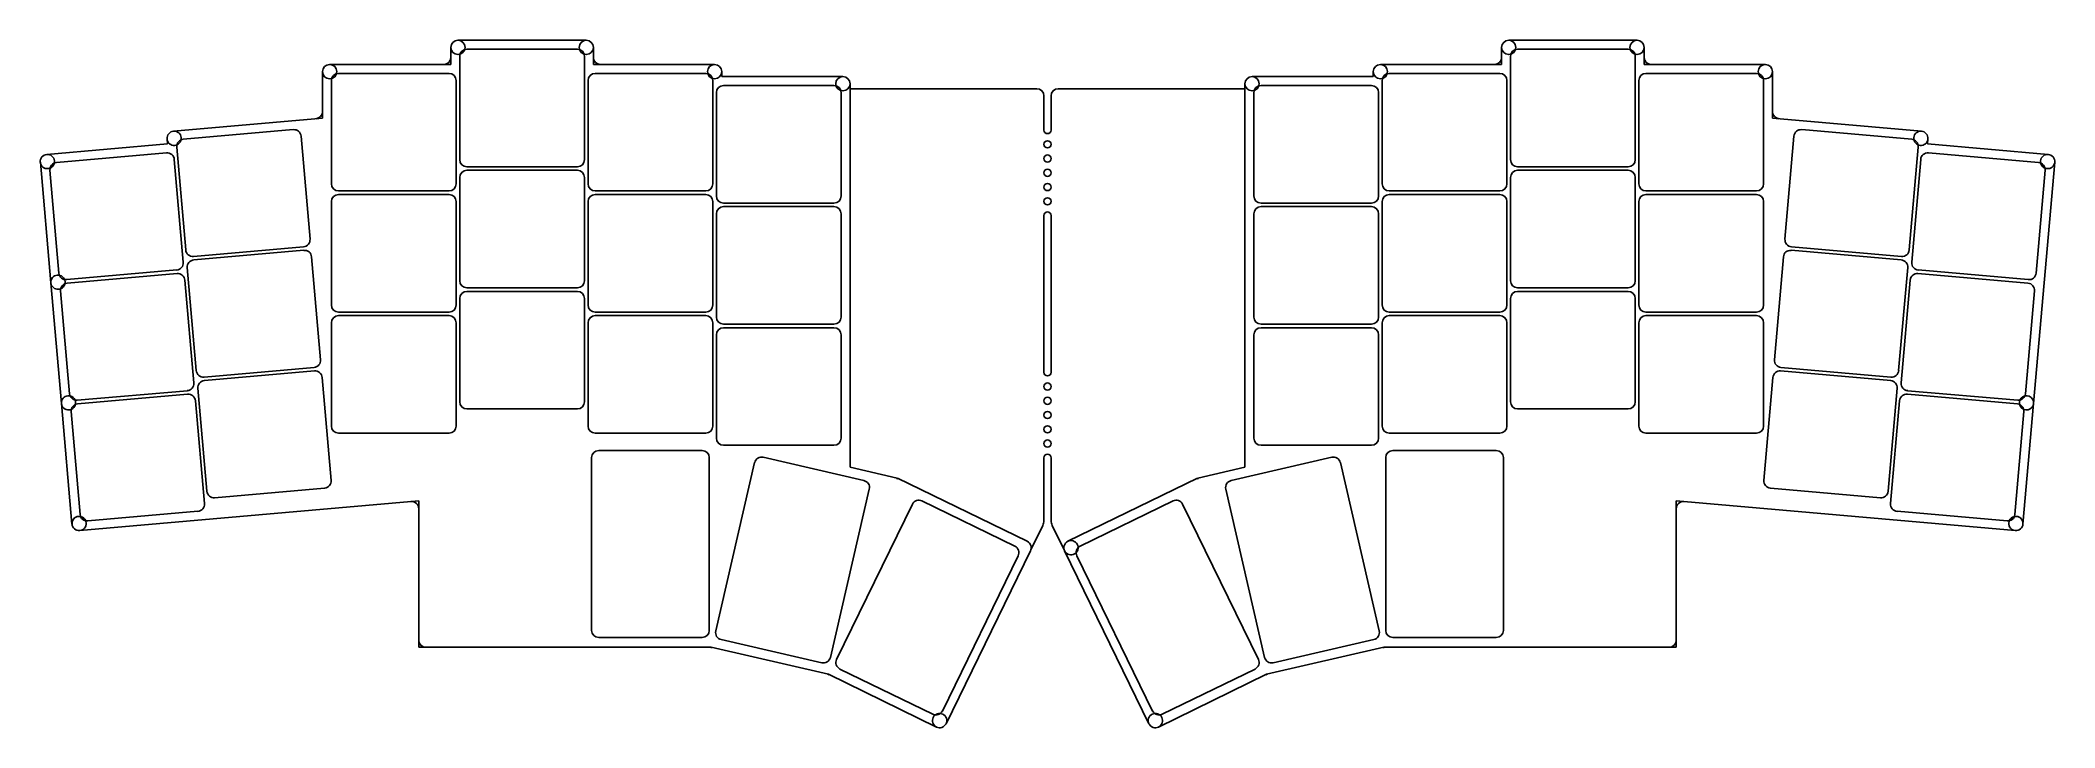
# Model space of a CAD drawing. Header units: millimetres. Extents: x 4 to 287, y -36 to 60.
import ezdxf

# ---------------------------------------------------------------- set-up
doc = ezdxf.new("R2010")
doc.units = ezdxf.units.MM

msp = doc.modelspace()

# ---------------------------------------------------------------- linework, layer by layer
for p, q in [((62.85, 60.14), (80.85, 60.14)), ((210.25, 60.14), (228.25, 60.14)), ((44.85, 56.74), (61.85, 56.74)), ((61.85, 56.74), (61.85, 59.14)), ((63.1, 57.89), (63.1, 43.39)), ((79.6, 58.89), (64.1, 58.89)), ((80.6, 43.39), (80.6, 57.89)), ((81.85, 56.74), (81.85, 59.14)), ((81.85, 56.74), (98.85, 56.74)), ((192.25, 56.74), (209.25, 56.74)), ((209.25, 56.74), (209.25, 59.14)), ((210.5, 57.89), (210.5, 43.39)), ((227, 58.89), (211.5, 58.89)), ((228, 43.39), (228, 57.89)), ((229.25, 56.74), (229.25, 59.14)), ((229.25, 56.74), (246.25, 56.74)), ((43.85, 49.21), (43.85, 55.74)), ((45.1, 54.49), (45.1, 39.99)), ((61.6, 55.49), (46.1, 55.49)), ((62.6, 39.99), (62.6, 54.49)), ((81.1, 54.49), (81.1, 39.99)), ((97.6, 55.49), (82.1, 55.49)), ((98.6, 39.99), (98.6, 54.49)), ((99.85, 55.04), (99.85, 55.74)), ((99.85, 55.04), (116.85, 55.04)), ((115.6, 53.79), (100.1, 53.79)), ((117.85, 20.04), (117.85, 54.04)), ((173.25, 20.04), (173.25, 54.04)), ((174.25, 55.04), (191.25, 55.04)), ((191, 53.79), (175.5, 53.79)), ((191.25, 55.04), (191.25, 55.74)), ((192.5, 54.49), (192.5, 39.99)), ((209, 55.49), (193.5, 55.49)), ((210, 39.99), (210, 54.49)), ((228.5, 54.49), (228.5, 39.99)), ((245, 55.49), (229.5, 55.49)), ((246, 39.99), (246, 54.49)), ((247.25, 49.21), (247.25, 55.74)), ((99.1, 52.79), (99.1, 38.29)), ((116.6, 38.29), (116.6, 52.79)), ((144.05, 53.34), (117.85, 53.34)), ((145.05, 47.54), (145.05, 52.34)), ((146.05, 52.34), (146.05, 47.54)), ((173.25, 53.34), (147.05, 53.34)), ((174.5, 52.79), (174.5, 38.29)), ((192, 38.29), (192, 52.79)), ((22.96, 47.38), (43.85, 49.21)), ((247.25, 49.21), (268.14, 47.38)), ((5.17, 44.12), (22.11, 45.6)), ((22.05, 46.3), (22.11, 45.6)), ((39.75, 47.6), (24.31, 46.24)), ((42.1, 32.24), (40.84, 46.69)), ((250.26, 46.69), (249, 32.24)), ((266.79, 46.24), (251.35, 47.6)), ((268.99, 45.6), (269.05, 46.3)), ((268.99, 45.6), (285.93, 44.12)), ((4.27, 43.04), (5.75, 26.1)), ((21.97, 44.33), (6.53, 42.98)), ((24.32, 28.98), (23.05, 43.42)), ((23.4, 45.16), (24.67, 30.72)), ((64.1, 42.39), (79.6, 42.39)), ((211.5, 42.39), (227, 42.39)), ((266.43, 30.72), (267.7, 45.16)), ((268.05, 43.42), (266.78, 28.98)), ((284.57, 42.98), (269.13, 44.33)), ((285.35, 26.1), (286.84, 43.04)), ((5.62, 41.9), (6.88, 27.45)), ((63.1, 40.89), (63.1, 26.39)), ((79.6, 41.89), (64.1, 41.89)), ((80.6, 26.39), (80.6, 40.89)), ((210.5, 40.89), (210.5, 26.39)), ((227, 41.89), (211.5, 41.89)), ((228, 26.39), (228, 40.89)), ((284.22, 27.45), (285.48, 41.9)), ((45.1, 37.49), (45.1, 22.99)), ((46.1, 38.99), (61.6, 38.99)), ((61.6, 38.49), (46.1, 38.49)), ((62.6, 22.99), (62.6, 37.49)), ((81.1, 37.49), (81.1, 22.99)), ((82.1, 38.99), (97.6, 38.99)), ((97.6, 38.49), (82.1, 38.49)), ((98.6, 22.99), (98.6, 37.49)), ((100.1, 37.29), (115.6, 37.29)), ((115.6, 36.79), (100.1, 36.79)), ((175.5, 37.29), (191, 37.29)), ((191, 36.79), (175.5, 36.79)), ((192.5, 37.49), (192.5, 22.99)), ((193.5, 38.99), (209, 38.99)), ((209, 38.49), (193.5, 38.49)), ((210, 22.99), (210, 37.49)), ((228.5, 37.49), (228.5, 22.99)), ((229.5, 38.99), (245, 38.99)), ((245, 38.49), (229.5, 38.49)), ((246, 22.99), (246, 37.49)), ((99.1, 35.79), (99.1, 21.29)), ((116.6, 21.29), (116.6, 35.79)), ((145.05, 13.54), (145.05, 35.54)), ((146.05, 35.54), (146.05, 13.54)), ((174.5, 35.79), (174.5, 21.29)), ((192, 21.29), (192, 35.79)), ((25.75, 29.81), (41.19, 31.16)), ((249.91, 31.16), (265.35, 29.81)), ((41.23, 30.66), (25.79, 29.31)), ((43.58, 15.31), (42.32, 29.75)), ((248.78, 29.75), (247.52, 15.31)), ((265.31, 29.31), (249.87, 30.66)), ((5.75, 26.1), (7.23, 9.16)), ((7.97, 26.55), (23.41, 27.9)), ((23.45, 27.4), (8.01, 26.05)), ((25.8, 12.04), (24.53, 26.49)), ((24.88, 28.23), (26.15, 13.78)), ((264.95, 13.78), (266.22, 28.23)), ((266.57, 26.49), (265.3, 12.04)), ((283.09, 26.05), (267.65, 27.4)), ((267.69, 27.9), (283.13, 26.55)), ((283.87, 9.16), (285.35, 26.1)), ((7.1, 24.96), (8.37, 10.52)), ((63.1, 23.89), (63.1, 9.39)), ((64.1, 25.39), (79.6, 25.39)), ((79.6, 24.89), (64.1, 24.89)), ((80.6, 9.39), (80.6, 23.89)), ((210.5, 23.89), (210.5, 9.39)), ((211.5, 25.39), (227, 25.39)), ((227, 24.89), (211.5, 24.89)), ((228, 9.39), (228, 23.89)), ((282.74, 10.52), (284, 24.96)), ((45.1, 20.49), (45.1, 5.99)), ((46.1, 21.99), (61.6, 21.99)), ((61.6, 21.49), (46.1, 21.49)), ((62.6, 5.99), (62.6, 20.49)), ((81.1, 20.49), (81.1, 5.99)), ((82.1, 21.99), (97.6, 21.99)), ((97.6, 21.49), (82.1, 21.49)), ((98.6, 5.99), (98.6, 20.49)), ((100.1, 20.29), (115.6, 20.29)), ((115.6, 19.79), (100.1, 19.79)), ((117.85, 0.21), (117.85, 20.04)), ((173.25, 0.21), (173.25, 20.04)), ((175.5, 20.29), (191, 20.29)), ((191, 19.79), (175.5, 19.79)), ((192.5, 20.49), (192.5, 5.99)), ((193.5, 21.99), (209, 21.99)), ((209, 21.49), (193.5, 21.49)), ((210, 5.99), (210, 20.49)), ((228.5, 20.49), (228.5, 5.99)), ((229.5, 21.99), (245, 21.99)), ((245, 21.49), (229.5, 21.49)), ((246, 5.99), (246, 20.49)), ((99.1, 18.79), (99.1, 4.29)), ((116.6, 4.29), (116.6, 18.79)), ((174.5, 18.79), (174.5, 4.29)), ((192, 4.29), (192, 18.79)), ((27.23, 12.87), (42.67, 14.22)), ((248.43, 14.22), (263.87, 12.87)), ((42.72, 13.73), (27.28, 12.37)), ((45.06, -1.63), (43.8, 12.82)), ((247.3, 12.82), (246.04, -1.63)), ((263.83, 12.37), (248.38, 13.73)), ((7.23, 9.16), (8.71, -7.77)), ((9.45, 9.61), (24.89, 10.96)), ((24.93, 10.46), (9.49, 9.11)), ((27.28, -4.89), (26.02, 9.55)), ((26.37, 11.29), (27.63, -3.15)), ((263.47, -3.15), (264.74, 11.29)), ((265.08, 9.55), (263.82, -4.89)), ((281.61, 9.11), (266.17, 10.46)), ((266.21, 10.96), (281.65, 9.61)), ((282.39, -7.77), (283.87, 9.16)), ((8.58, 8.03), (9.85, -6.42)), ((64.1, 8.39), (79.6, 8.39)), ((211.5, 8.39), (227, 8.39)), ((281.25, -6.42), (282.52, 8.03)), ((46.1, 4.99), (61.6, 4.99)), ((82.1, 4.99), (97.6, 4.99)), ((100.1, 3.29), (115.6, 3.29)), ((175.5, 3.29), (191, 3.29)), ((193.5, 4.99), (209, 4.99)), ((229.5, 4.99), (245, 4.99)), ((81.6, 1.57), (81.6, -22.68)), ((97.1, 2.57), (82.6, 2.57)), ((98.1, -22.68), (98.1, 1.57)), ((104.47, 0.86), (99.02, -22.77)), ((119.8, -1.65), (105.67, 1.61)), ((117.85, 0.21), (124.47, -1.32)), ((145.05, -7.26), (145.05, 1.54)), ((146.05, 1.54), (146.05, -7.26)), ((166.63, -1.32), (173.25, 0.21)), ((185.43, 1.61), (171.3, -1.65)), ((192.08, -22.77), (186.63, 0.86)), ((193, 1.57), (193, -22.68)), ((208.5, 2.57), (194, 2.57)), ((209.5, -22.68), (209.5, 1.57)), ((28.71, -4.06), (44.15, -2.71)), ((124.44, -1.45), (124.51, -1.31)), ((124.47, -1.32), (124.44, -1.45)), ((124.51, -1.31), (142.69, -10.18)), ((148.41, -10.18), (166.59, -1.31)), ((166.59, -1.31), (166.66, -1.45)), ((166.66, -1.45), (166.63, -1.32)), ((246.95, -2.71), (262.39, -4.06)), ((9.79, -8.68), (57.35, -4.52)), ((57.35, -25.06), (57.35, -4.52)), ((115.09, -26.48), (120.55, -2.85)), ((126.6, -4.97), (115.97, -26.77)), ((140.97, -10.87), (127.94, -4.51)), ((163.17, -4.51), (150.13, -10.87)), ((175.13, -26.77), (164.5, -4.97)), ((170.55, -2.85), (176.01, -26.48)), ((233.75, -4.52), (281.31, -8.68)), ((233.75, -25.06), (233.75, -4.52)), ((10.93, -7.33), (26.37, -5.97)), ((143.21, -11.39), (144.88, -7.95)), ((146.22, -7.95), (147.89, -11.39)), ((264.73, -5.97), (280.17, -7.33)), ((130.8, -34), (141.43, -12.21)), ((131.32, -35.79), (143.16, -11.52)), ((147.95, -11.52), (159.78, -35.79)), ((149.67, -12.21), (160.3, -34)), ((57.35, -25.06), (98.37, -25.06)), ((82.6, -23.68), (97.1, -23.68)), ((98.37, -25.06), (114.83, -28.85)), ((99.77, -23.97), (113.9, -27.23)), ((176.28, -28.85), (192.73, -25.06)), ((177.21, -27.23), (191.33, -23.97)), ((192.73, -25.06), (233.75, -25.06)), ((194, -23.68), (208.5, -23.68)), ((116.43, -28.11), (129.46, -34.46)), ((161.64, -34.46), (174.67, -28.11)), ((114.83, -28.85), (129.98, -36.25)), ((161.12, -36.25), (176.28, -28.85))]:
    msp.add_line(p, q)
for centre in [(145.55, 45.54), (145.55, 43.54), (145.55, 41.54), (145.55, 39.54), (145.55, 37.54), (145.55, 11.54), (145.55, 9.54), (145.55, 7.54), (145.55, 5.54), (145.55, 3.54)]:
    msp.add_circle(centre, 0.5)
for centre, radius, start, end in [((62.85, 59.14), 1, 90, 450), ((80.85, 59.14), 1, 0, 360), ((210.25, 59.14), 1, 90, 450), ((228.25, 59.14), 1, 0, 360), ((44.85, 55.74), 1, 90, 450), ((60.85, 57.74), 1, 270, 0), ((64.1, 57.89), 1, 90, 180), ((79.6, 57.89), 1, 0, 90), ((82.85, 57.74), 1, 180, 270), ((98.85, 55.74), 1, 0, 360), ((192.25, 55.74), 1, 90, 450), ((208.25, 57.74), 1, 270, 0), ((211.5, 57.89), 1, 90, 180), ((227, 57.89), 1, 0, 90), ((230.25, 57.74), 1, 180, 270), ((246.25, 55.74), 1, 0, 360), ((46.1, 54.49), 1, 90, 180), ((61.6, 54.49), 1, 0, 90), ((82.1, 54.49), 1, 90, 180), ((97.6, 54.49), 1, 0, 90), ((100.1, 52.79), 1, 90, 180), ((115.6, 52.79), 1, 0, 90), ((116.85, 54.04), 1, 0, 360), ((174.25, 54.04), 1, 90, 450), ((175.5, 52.79), 1, 90, 180), ((191, 52.79), 1, 0, 90), ((193.5, 54.49), 1, 90, 180), ((209, 54.49), 1, 0, 90), ((229.5, 54.49), 1, 90, 180), ((245, 54.49), 1, 0, 90), ((144.05, 52.34), 1, 0, 90), ((147.05, 52.34), 1, 90, 180), ((42.85, 50.13), 1, 275, 0), ((248.25, 50.13), 1, 180, 265), ((23.04, 46.39), 1, 95, 455), ((24.4, 45.25), 1, 95, 185), ((39.84, 46.6), 1, 5, 95), ((145.55, 47.54), 0.5, 180, 360), ((251.26, 46.6), 1, 85, 175), ((266.7, 45.25), 1, 355, 85), ((268.06, 46.39), 1, 355, 715), ((5.26, 43.12), 1, 95, 455), ((6.62, 41.99), 1, 95, 185), ((22.06, 43.34), 1, 5, 95), ((64.1, 43.39), 1, 180, 270), ((79.6, 43.39), 1, 270, 360), ((211.5, 43.39), 1, 180, 270), ((227, 43.39), 1, 270, 360), ((269.04, 43.34), 1, 85, 175), ((284.49, 41.99), 1, 355, 85), ((285.84, 43.12), 1, 355, 715), ((46.1, 39.99), 1, 180, 270), ((61.6, 39.99), 1, 270, 360), ((64.1, 40.89), 1, 90, 180), ((79.6, 40.89), 1, 0, 90), ((82.1, 39.99), 1, 180, 270), ((97.6, 39.99), 1, 270, 360), ((193.5, 39.99), 1, 180, 270), ((209, 39.99), 1, 270, 360), ((211.5, 40.89), 1, 90, 180), ((227, 40.89), 1, 0, 90), ((229.5, 39.99), 1, 180, 270), ((245, 39.99), 1, 270, 360), ((46.1, 37.49), 1, 90, 180), ((61.6, 37.49), 1, 0, 90), ((82.1, 37.49), 1, 90, 180), ((97.6, 37.49), 1, 0, 90), ((100.1, 38.29), 1, 180, 270), ((100.1, 35.79), 1, 90, 180), ((115.6, 38.29), 1, 270, 360), ((115.6, 35.79), 1, 0, 90), ((175.5, 38.29), 1, 180, 270), ((175.5, 35.79), 1, 90, 180), ((191, 38.29), 1, 270, 360), ((191, 35.79), 1, 0, 90), ((193.5, 37.49), 1, 90, 180), ((209, 37.49), 1, 0, 90), ((229.5, 37.49), 1, 90, 180), ((245, 37.49), 1, 0, 90), ((145.55, 35.54), 0.5, 360, 540), ((41.1, 32.15), 1, 275, 5), ((250, 32.15), 1, 175, 265), ((23.32, 28.89), 1, 275, 5), ((25.66, 30.8), 1, 185, 275), ((25.88, 28.31), 1, 95, 185), ((41.32, 29.66), 1, 5, 95), ((249.78, 29.66), 1, 85, 175), ((265.22, 28.31), 1, 355, 85), ((265.44, 30.8), 1, 265, 355), ((267.78, 28.89), 1, 175, 265), ((6.74, 26.19), 1, 184.9744, 544.9744), ((7.88, 27.54), 1, 185, 275), ((8.1, 25.05), 1, 95, 185), ((23.54, 26.4), 1, 5, 95), ((64.1, 26.39), 1, 180, 270), ((79.6, 26.39), 1, 270, 360), ((211.5, 26.39), 1, 180, 270), ((227, 26.39), 1, 270, 360), ((267.56, 26.4), 1, 85, 175), ((283, 25.05), 1, 355, 85), ((283.22, 27.54), 1, 265, 355), ((46.1, 22.99), 1, 180, 270), ((61.6, 22.99), 1, 270, 360), ((64.1, 23.89), 1, 90, 180), ((79.6, 23.89), 1, 0, 90), ((82.1, 22.99), 1, 180, 270), ((97.6, 22.99), 1, 270, 360), ((193.5, 22.99), 1, 180, 270), ((209, 22.99), 1, 270, 360), ((211.5, 23.89), 1, 90, 180), ((227, 23.89), 1, 0, 90), ((229.5, 22.99), 1, 180, 270), ((245, 22.99), 1, 270, 360), ((46.1, 20.49), 1, 90, 180), ((61.6, 20.49), 1, 0, 90), ((82.1, 20.49), 1, 90, 180), ((97.6, 20.49), 1, 0, 90), ((100.1, 21.29), 1, 180, 270), ((100.1, 18.79), 1, 90, 180), ((115.6, 21.29), 1, 270, 360), ((115.6, 18.79), 1, 0, 90), ((116.85, 20.04), 1, 359.9744, 360), ((174.25, 20.04), 1, 180, 180.0256), ((175.5, 21.29), 1, 180, 270), ((175.5, 18.79), 1, 90, 180), ((191, 21.29), 1, 270, 360), ((191, 18.79), 1, 0, 90), ((193.5, 20.49), 1, 90, 180), ((209, 20.49), 1, 0, 90), ((229.5, 20.49), 1, 90, 180), ((245, 20.49), 1, 0, 90), ((42.59, 15.22), 1, 275, 5), ((248.52, 15.22), 1, 175, 265), ((24.8, 11.96), 1, 275, 5), ((27.14, 13.87), 1, 185, 275), ((27.36, 11.38), 1, 95, 185), ((42.8, 12.73), 1, 5, 95), ((145.55, 13.54), 0.5, 180, 360), ((248.3, 12.73), 1, 85, 175), ((263.74, 11.38), 1, 355, 85), ((263.96, 13.87), 1, 265, 355), ((266.3, 11.96), 1, 175, 265), ((8.22, 9.25), 1, 185, 545), ((9.36, 10.61), 1, 185, 275), ((9.58, 8.12), 1, 95, 185), ((25.02, 9.47), 1, 5, 95), ((64.1, 9.39), 1, 180, 270), ((79.6, 9.39), 1, 270, 360), ((211.5, 9.39), 1, 180, 270), ((227, 9.39), 1, 270, 360), ((266.08, 9.47), 1, 85, 175), ((281.52, 8.12), 1, 355, 85), ((281.74, 10.61), 1, 265, 355), ((282.88, 9.25), 1, 354.9744, 714.9744), ((46.1, 5.99), 1, 180, 270), ((61.6, 5.99), 1, 270, 360), ((82.1, 5.99), 1, 180, 270), ((97.6, 5.99), 1, 270, 360), ((193.5, 5.99), 1, 180, 270), ((209, 5.99), 1, 270, 360), ((229.5, 5.99), 1, 180, 270), ((245, 5.99), 1, 270, 360), ((100.1, 4.29), 1, 180, 270), ((115.6, 4.29), 1, 270, 360), ((175.5, 4.29), 1, 180, 270), ((191, 4.29), 1, 270, 360), ((82.6, 1.57), 1, 90, 180), ((97.1, 1.57), 1, 0, 90), ((105.45, 0.64), 1, 77, 167), ((145.55, 1.54), 0.5, 360, 540), ((185.65, 0.64), 1, 13, 103), ((194, 1.57), 1, 90, 180), ((208.5, 1.57), 1, 0, 90), ((44.07, -1.72), 1, 275, 5), ((119.58, -2.63), 1, 347, 77), ((171.53, -2.63), 1, 103, 193), ((247.03, -1.72), 1, 175, 265), ((26.28, -4.98), 1, 275, 5), ((28.63, -3.07), 1, 185, 275), ((56.35, -5.61), 1, 0, 95), ((127.5, -5.41), 1, 64, 154), ((163.6, -5.41), 1, 26, 116), ((234.75, -5.61), 1, 85, 180), ((262.48, -3.07), 1, 265, 355), ((264.82, -4.98), 1, 175, 265), ((9.71, -7.68), 1, 185, 545), ((10.84, -6.33), 1, 185, 275), ((143.99, -7.51), 1, 334, 353.2537), ((144.05, -7.26), 1, 338.058, 360), ((147.05, -7.26), 1, 180, 201.942), ((147.12, -7.51), 1, 186.7463, 206), ((280.26, -6.33), 1, 265, 355), ((281.39, -7.68), 1, 265, 625), ((140.53, -11.77), 1, 334, 64), ((142.26, -11.08), 1, 334, 64), ((148.85, -11.08), 1, 197.8475, 557.8475), ((150.57, -11.77), 1, 116, 206), ((58.35, -24.06), 1, 180, 270), ((82.6, -22.68), 1, 180, 270), ((97.1, -22.68), 1, 270, 0), ((98.26, -26.06), 1, 77, 90), ((99.99, -22.99), 1, 167, 257), ((191.11, -22.99), 1, 283, 13), ((192.84, -26.06), 1, 90, 103), ((194, -22.68), 1, 180, 270), ((208.5, -22.68), 1, 270, 0), ((232.75, -24.06), 1, 270, 0), ((114.12, -26.25), 1, 257, 347), ((116.87, -27.21), 1, 154, 244), ((174.23, -27.21), 1, 296, 26), ((176.98, -26.25), 1, 193, 283), ((114.49, -29.8), 1, 64, 77), ((176.61, -29.8), 1, 103, 116), ((130.42, -35.35), 1, 244, 604), ((129.9, -33.56), 1, 244, 334), ((160.68, -35.35), 1, 206, 566), ((161.2, -33.56), 1, 206, 296)]:
    msp.add_arc(centre, radius, start, end)

doc.saveas('drawing.dxf')
